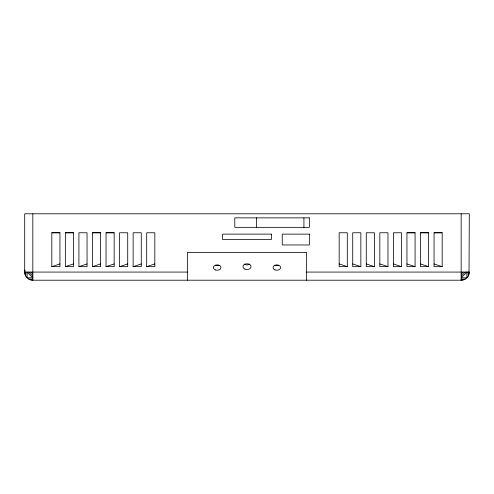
<?xml version="1.0" encoding="UTF-8"?>
<svg xmlns="http://www.w3.org/2000/svg" width="494" height="494" viewBox="0 0 494 494"><rect width="100%" height="100%" fill="white"/><g stroke="black" fill="none" stroke-linecap="round" stroke-linejoin="round"><path stroke-width="0.74" d="M469.016 274.182L469.294 213.791L24.7 213.791L24.7 272.077C24.675 276.43 28.479 280.234 32.832 280.209L461.161 280.209C465.373 280.228 469.609 276.461 469.016 272.077M461.161 274.182L463.267 272.077M461.161 276.14L465.231 272.077M51.808 266.655L59.941 266.655L59.941 232.767L51.808 232.767L51.808 266.655L59.941 263.92M146.693 266.655L154.826 266.655L154.826 232.767L146.693 232.767L146.693 266.655L154.826 263.92M65.362 266.655L73.495 266.655L73.495 232.767L65.362 232.767L65.362 266.655L73.495 263.95M78.916 266.655L87.049 266.655L87.049 232.767L78.916 232.767L78.916 266.655L87.049 263.95M92.471 266.655L100.609 266.655L100.609 232.767L92.471 232.767L92.471 266.655L100.609 263.95M106.031 266.655L114.163 266.655L114.163 232.767L106.031 232.767L106.031 266.655L114.163 263.95M119.585 266.655L127.718 266.655L127.718 232.767L119.585 232.767L119.585 266.655L127.718 263.95M133.139 266.655L141.272 266.655L141.272 232.767L133.139 232.767L133.139 266.655L141.272 263.944M406.945 232.767L415.077 232.767L415.077 266.655L406.945 266.655L406.945 232.767L415.077 232.767M420.499 232.767L428.631 232.767L428.631 266.655L420.499 266.655L420.499 232.767L428.631 232.767M434.053 232.767L442.186 232.767L442.186 266.655L434.053 266.655L434.053 232.767L442.186 232.767M92.471 232.767L100.609 232.773M106.031 232.767L114.163 232.773M347.301 266.655L339.168 266.655L339.168 232.767L347.301 232.767L347.301 266.655L339.168 263.92M360.855 266.655L352.722 266.655L352.722 232.767L360.855 232.767L360.855 266.655L352.722 263.944M374.409 266.655L366.276 266.655L366.276 232.767L374.409 232.767L374.409 266.655L366.276 263.944M387.969 266.655L379.83 266.655L379.83 232.767L387.969 232.767L387.969 266.655L379.83 263.944M401.523 266.655L393.391 266.655L393.391 232.767L401.523 232.767L401.523 266.655L393.391 263.944M187.356 272.077L24.7 272.077A8.132 8.132 0 0 1 24.978 269.971M306.638 272.077L469.294 272.077M28.769 279.122L32.832 279.122M461.161 279.122L465.231 279.122M30.727 279.931L32.832 279.931M461.161 279.931L463.267 279.931M51.808 232.767L59.941 232.773M65.362 232.767L73.495 232.773M434.053 263.938L442.186 266.655M420.499 263.938L428.631 266.655M406.945 263.944L415.077 266.655M30.727 272.077L32.832 274.182M28.769 272.077L32.832 276.14M468.207 272.077L468.207 276.14M461.161 213.791L461.161 280.209M306.638 280.209L306.638 252.422L187.356 252.422L187.356 280.209M303.927 217.86L303.927 227.549M256.485 217.86L256.485 227.549M32.832 213.791L32.832 280.209M25.787 272.077L25.787 276.14M24.978 272.077L24.978 274.182M249.871 264.062A4.069 2.878 0 0 1 244.122 264.062M278.715 265.259A3.798 2.686 0 0 1 274.917 265.259M219.077 265.259A3.798 2.686 0 0 1 215.279 265.259M466.91 272.077L461.161 277.826L466.91 277.826L466.91 272.077M309.349 217.86L234.798 217.86L234.798 227.345L309.349 227.345L309.349 217.86M271.397 234.119L222.596 234.119L222.596 239.541L271.397 239.541L271.397 234.119M309.349 234.119L282.241 234.119L282.241 244.962L309.349 244.962L309.349 234.119M32.832 277.826L27.084 277.826L27.084 272.077L32.832 277.826M244.962 269.144A4.069 2.878 0 0 0 251.063 266.655A4.069 2.878 0 0 0 244.962 264.167A4.069 2.878 0 0 0 244.962 269.144M274.917 269.885A3.798 2.686 0 0 0 280.611 267.563A3.798 2.686 0 0 0 274.917 265.241A3.798 2.686 0 0 0 274.917 269.885M215.279 269.885A3.798 2.686 0 0 0 220.972 267.563A3.798 2.686 0 0 0 215.279 265.241A3.798 2.686 0 0 0 215.279 269.885"/></g></svg>
